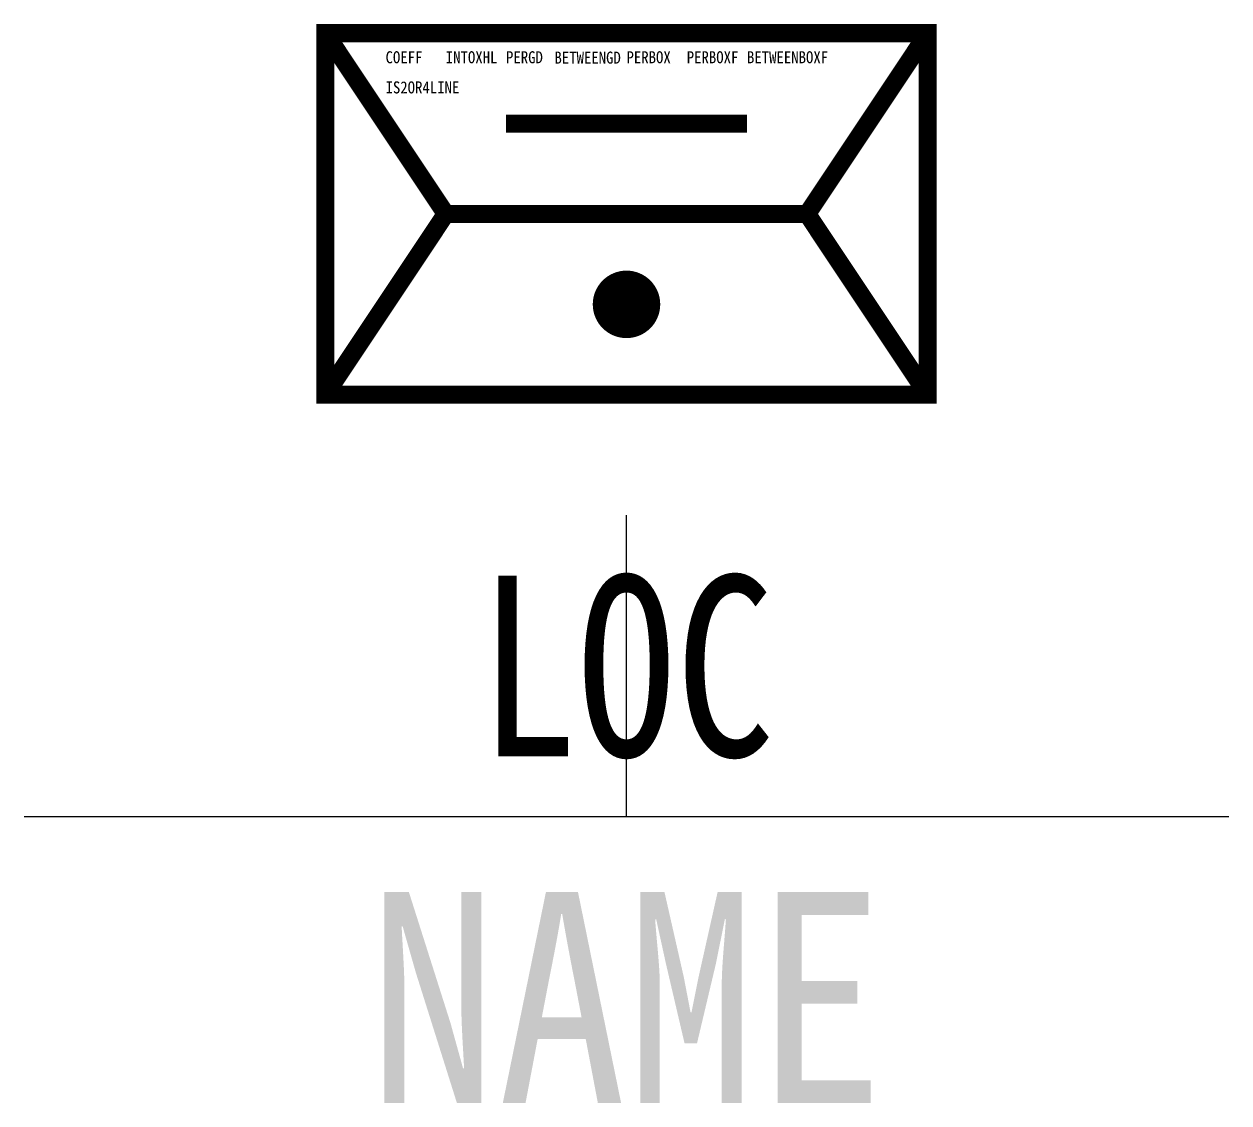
# Model space of a CAD drawing. Extents: x -10 to 10, y -14.8 to 3.1.
import ezdxf
from ezdxf.enums import TextEntityAlignment as Align

# ---------------------------------------------------------------- set-up
doc = ezdxf.new("R2010")
doc.units = 0
doc.header["$LTSCALE"] = 5
doc.header["$MEASUREMENT"] = 0
doc.layers.get('0').update_dxf_attribs({"linetype": 'CONTINUOUS'})
doc.styles.add('CHINESE', font='SimSun.ttf', dxfattribs={"width": 0.9})

msp = doc.modelspace()

# ---------------------------------------------------------------- linework, layer by layer
at = {"color": 0, "linetype": 'Continuous'}
for p, q in [((0, -10), (0, -5)), ((-10, -10), (10, -10))]:
    msp.add_line(p, q, dxfattribs=at)
at = {"const_width": 0.3}
msp.add_lwpolyline([(-5, -3), (5, -3), (5, 3), (-5, 3)], close=True, dxfattribs=at)
for points in [[(-5, -3), (-3, 0), (-5, 3)], [(5, -3), (3, 0), (5, 3)], [(-2, 1.5), (2, 1.5)], [(-3, 0), (3, 0)]]:
    msp.add_lwpolyline(points, dxfattribs=at)
at = {"const_width": 0.56}
msp.add_lwpolyline([(-0.28, -1.5, 1), (0.28, -1.5, 1)], format="xyb", close=True, dxfattribs=at)

# ---------------------------------------------------------------- texts
at = {"style": 'CHINESE', "width": 0.9, "flags": 1}
for tag, p, s in [('COEFF', (-4, 2.5), '1.05'), ('INTOXHL', (-3, 2.5), '50'), ('PERGD', (-2, 2.5), '5'), ('BETWEENGD', (-1.196, 2.494), '5'), ('PERBOX', (0, 2.5), '4'), ('PERBOXF', (1, 2.5), '4'), ('BETWEENBOXF', (2, 2.5), '500'), ('IS2OR4LINE', (-4, 2), '4')]:
    msp.add_attdef(tag, p, s, height=0.2, dxfattribs=at)
at = {"color": 1, "linetype": 'Continuous', "style": 'CHINESE', "width": 0.8}
msp.add_attdef('LOC', text='K000 +000', height=3, dxfattribs=at).set_placement((0, -7.5), align=Align.MIDDLE)
at = {"color": 0, "linetype": 'Continuous', "style": 'CHINESE', "width": 0.9}
msp.add_attdef('NAME', text='XXX站', height=3.5, dxfattribs=at).set_placement((0, -13), align=Align.MIDDLE)

doc.saveas('drawing.dxf')
